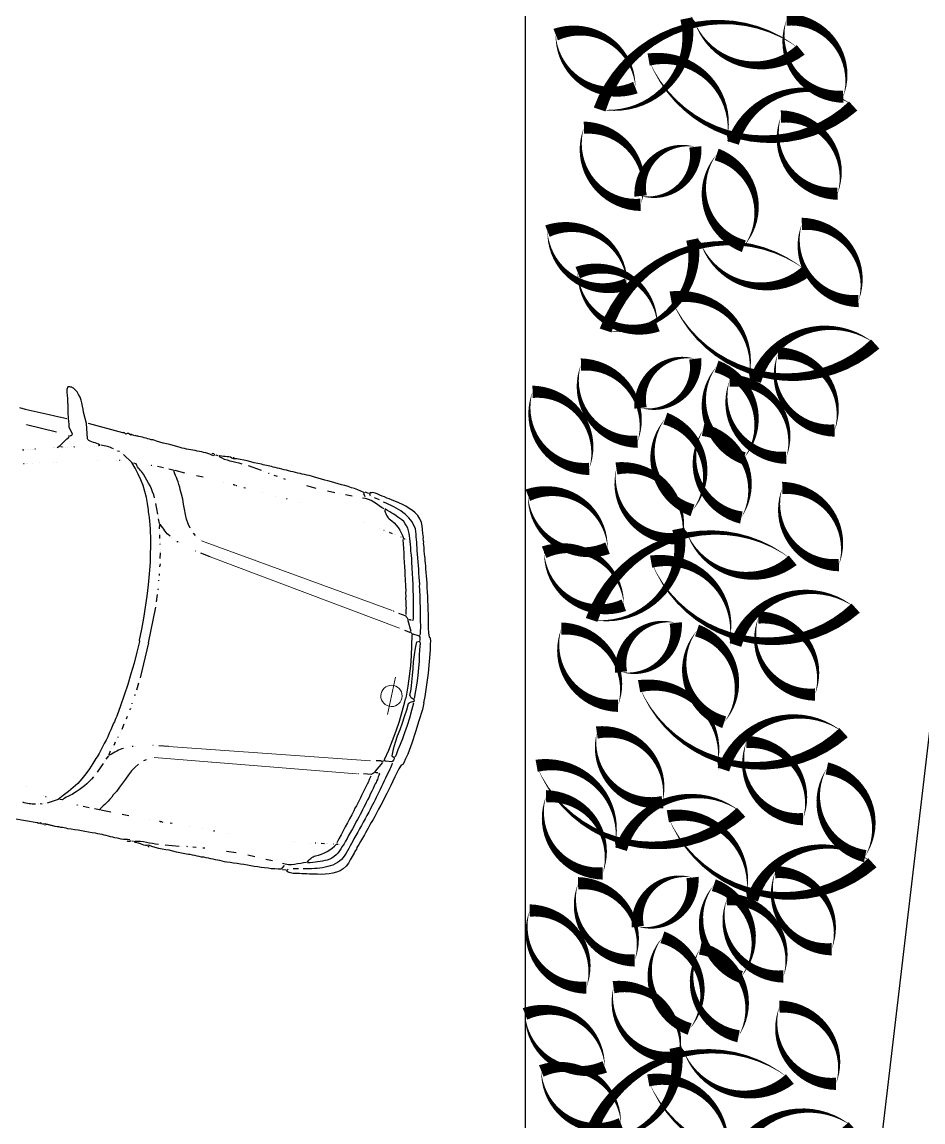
# Model space of a CAD drawing. Header units: metres. Extents: x -45 to 1930, y -347 to 488.
# Drawn here: x 156.407 to 160.067, y 59.056 to 63.526 of the extents above; entities that cross this region are included whole.
import ezdxf

# ---------------------------------------------------------------- set-up
doc = ezdxf.new("R2010")
doc.units = ezdxf.units.M
doc.layers.add('zariz.predmety', color=203, linetype='Continuous')

# ---------------------------------------------------------------- blocks, each defined once
blk = doc.blocks.new('BMW3-PUD')
at = {"lineweight": 0}
for p, q in [((1.0314, 0.4512), (0.2143, 0.3401)), ((0.9833, 0.3943), (0.17, 0.2757)), ((0.1432, 0.0776), (0.1432, 0)), ((0.1432, -0.0776), (0.1432, 0)), ((0.9833, -0.3943), (0.17, -0.2757)), ((1.0314, -0.4512), (0.2143, -0.3401))]:
    blk.add_line(p, q, dxfattribs=at)
for points in [[(0.421, 0.7668), (0.4283, 0.7789), (0.4283, 0.7804), (0.4283, 0.7812), (0.4283, 0.7827), (0.429, 0.7834), (0.4425, 0.7859), (0.456, 0.7883), (0.4695, 0.7907), (0.483, 0.7916), (0.4972, 0.7933), (0.5107, 0.7942), (0.525, 0.7951), (0.5392, 0.796), (0.5535, 0.7969), (0.5678, 0.7971), (0.582, 0.798), (0.5955, 0.7989), (0.6098, 0.7998), (0.624, 0.8008), (0.6383, 0.8017), (0.6518, 0.8034), (0.6615, 0.8035), (0.6706, 0.8028), (0.6803, 0.803), (0.6901, 0.8031), (0.6991, 0.8032), (0.7089, 0.8033), (0.7186, 0.8034), (0.7276, 0.8035), (0.7374, 0.8036), (0.7471, 0.8038), (0.7562, 0.8046), (0.7659, 0.8047), (0.7749, 0.8048), (0.7847, 0.8049), (0.7937, 0.8051), (0.8035, 0.8052), (0.811, 0.806), (0.8185, 0.8061), (0.8252, 0.8062), (0.832, 0.8063), (0.8395, 0.8063), (0.8462, 0.8064), (0.853, 0.8065), (0.8605, 0.8074), (0.8755, 0.8068), (0.8905, 0.8062), (0.9048, 0.8071), (0.9198, 0.8073), (0.9341, 0.8075), (0.9484, 0.8069), (0.9626, 0.8063), (0.9762, 0.8035), (0.9829, 0.8058), (0.9889, 0.8074), (0.9964, 0.8075), (1.0032, 0.8068), (1.0107, 0.8061), (1.0182, 0.8047), (1.0257, 0.8041), (1.0325, 0.8042), (1.034, 0.8034), (1.0347, 0.8034), (1.0348, 0.8019), (1.0348, 0.8004), (1.0236, 0.7973), (1.0123, 0.7949), (1.0003, 0.794), (0.9883, 0.7931), (0.9756, 0.793), (0.9635, 0.7928), (0.9508, 0.7927), (0.9388, 0.7918)], [(0.9784, 0.8088), (0.9776, 0.8088), (0.9761, 0.8087), (0.9754, 0.8087), (0.9739, 0.8087)], [(1.0535, 0.8007), (1.0535, 0.8007), (1.0535, 0.8022), (1.0528, 0.8029), (1.0528, 0.8029), (1.055, 0.8052), (1.0587, 0.8067), (1.0625, 0.8068), (1.0663, 0.8046)], [(1.0566, 0.7984), (1.0648, 0.8), (1.0738, 0.8016), (1.0821, 0.8025), (1.0911, 0.8033), (1.1001, 0.8035), (1.1083, 0.8036), (1.1173, 0.8037), (1.1264, 0.803), (1.1354, 0.8031), (1.1444, 0.8025), (1.1534, 0.8026), (1.1617, 0.8019), (1.1707, 0.802), (1.1797, 0.8022), (1.1887, 0.8023), (1.1977, 0.8024), (1.212, 0.8033), (1.227, 0.8042), (1.2412, 0.8051), (1.2555, 0.8053), (1.269, 0.8055), (1.2833, 0.8064), (1.2975, 0.8073), (1.311, 0.809), (1.3193, 0.8083), (1.3268, 0.8084), (1.3335, 0.8085), (1.341, 0.8093), (1.3485, 0.8094), (1.356, 0.8103), (1.3636, 0.8104), (1.3718, 0.8104), (1.3756, 0.8105), (1.3786, 0.8105), (1.3816, 0.8106), (1.3853, 0.8106), (1.3883, 0.8099), (1.3914, 0.8099), (1.3951, 0.81), (1.3988, 0.8108), (1.4004, 0.8108), (1.4018, 0.8108), (1.4026, 0.8101), (1.4041, 0.8086), (1.4094, 0.8109), (1.4146, 0.8125), (1.4198, 0.8125), (1.4244, 0.8088), (1.4319, 0.8127), (1.4334, 0.8127), (1.4349, 0.812), (1.4356, 0.8112), (1.4379, 0.8112), (1.582, 0.8182)], [(1.4055, 0.8139), (1.4055, 0.8139), (1.4048, 0.8139), (1.4041, 0.8138), (1.4041, 0.8138)], [(1.4378, 0.8143), (1.4378, 0.8143)], [(0.0086, 0), (0.0085, 0.0275), (0.0125, 0.0749), (0.0164, 0.1222), (0.0218, 0.1696), (0.028, 0.217), (0.0309, 0.229), (0.033, 0.2403), (0.0351, 0.2516), (0.0388, 0.2629), (0.0402, 0.2637), (0.041, 0.2644), (0.0425, 0.266), (0.0439, 0.2667), (0.0498, 0.2833), (0.0548, 0.3006), (0.0591, 0.3187), (0.0634, 0.3376), (0.0677, 0.3556), (0.072, 0.3737), (0.0763, 0.3918), (0.0813, 0.4083), (0.0856, 0.4264), (0.0907, 0.4437), (0.0957, 0.4611), (0.1, 0.4784), (0.1043, 0.4927), (0.1087, 0.507), (0.113, 0.5206), (0.1173, 0.5342), (0.1202, 0.5455), (0.1231, 0.556), (0.1268, 0.5658), (0.1289, 0.5756), (0.1347, 0.5907), (0.1398, 0.605), (0.1434, 0.6186), (0.1485, 0.6322), (0.1491, 0.6389), (0.1513, 0.645), (0.1535, 0.6503), (0.1542, 0.6563), (0.1593, 0.6721), (0.1643, 0.6872), (0.1687, 0.7015), (0.1745, 0.7151), (0.1841, 0.728), (0.1953, 0.7386), (0.2079, 0.747), (0.2214, 0.7547), (0.2355, 0.7601), (0.2505, 0.7655), (0.2662, 0.7695), (0.282, 0.7727), (0.2924, 0.7743), (0.3029, 0.7767), (0.3134, 0.7783), (0.3239, 0.7799), (0.3337, 0.7815), (0.3442, 0.7839), (0.3539, 0.7855), (0.3644, 0.7872), (0.3696, 0.788), (0.3749, 0.7895), (0.3794, 0.7904), (0.3846, 0.7904), (0.3899, 0.7905), (0.3951, 0.7905), (0.3997, 0.7891), (0.4042, 0.7876), (0.4049, 0.7869), (0.4049, 0.7861), (0.405, 0.7846), (0.4057, 0.7832), (0.402, 0.7771)], [(0.0815, 0.2657), (0.0822, 0.2724), (0.0836, 0.2792), (0.085, 0.2868), (0.0857, 0.2928), (0.0885, 0.3056), (0.0921, 0.3191), (0.095, 0.3312), (0.0978, 0.344), (0.1007, 0.356), (0.1036, 0.3688), (0.1064, 0.3809), (0.1093, 0.3929), (0.1122, 0.4042), (0.115, 0.4162), (0.1179, 0.4268), (0.1208, 0.4381), (0.1236, 0.4487), (0.1265, 0.4592), (0.1286, 0.4697), (0.1315, 0.481), (0.1366, 0.4961), (0.1409, 0.5112), (0.1452, 0.5262), (0.1496, 0.5406), (0.1539, 0.5556), (0.1582, 0.5707), (0.1625, 0.585), (0.1676, 0.6001), (0.1705, 0.6106), (0.1734, 0.6212), (0.1763, 0.6317), (0.1799, 0.6423), (0.1828, 0.6528), (0.1864, 0.6634), (0.19, 0.6732), (0.1937, 0.6838), (0.1996, 0.6929), (0.2062, 0.7012), (0.2129, 0.7088), (0.2211, 0.7156), (0.2293, 0.7225), (0.2382, 0.7279), (0.2471, 0.7332), (0.2569, 0.7378), (0.2666, 0.7424), (0.277, 0.7456), (0.2875, 0.7495), (0.2987, 0.7526), (0.31, 0.7557), (0.3204, 0.7581), (0.3317, 0.7605), (0.3429, 0.7629)], [(0.335, 0.7358), (0.3462, 0.7396), (0.3574, 0.7443), (0.3693, 0.7489), (0.3813, 0.7536), (0.3933, 0.7575), (0.4053, 0.7599), (0.418, 0.7608), (0.43, 0.7602)], [(0.3616, 0.7676), (0.3833, 0.7716)], [(0.3961, 0.774), (0.3961, 0.774)], [(0.4095, 0.7832), (0.4245, 0.7856)], [(0.6223, 0.7579), (0.6621, 0.7607)], [(0.7513, 0.767), (0.7588, 0.7686)], [(0.7866, 0.7712), (0.8001, 0.7736)], [(0.8211, 0.7761), (0.8211, 0.7761), (0.8226, 0.7761), (0.8233, 0.7761), (0.8241, 0.7769)], [(0.8473, 0.7794), (0.8473, 0.7794)], [(0.8548, 0.7818), (0.911, 0.7892)], [(1.04, 0.8027), (1.0475, 0.8028)], [(0.126, 0.318), (0.126, 0.318), (0.1244, 0.3188), (0.1237, 0.3195), (0.1229, 0.3202), (0.1236, 0.3262), (0.125, 0.3323), (0.1257, 0.3383), (0.1264, 0.3443), (0.1278, 0.3511), (0.1292, 0.3571), (0.1307, 0.3631), (0.1329, 0.3691), (0.1335, 0.3767), (0.1357, 0.3835), (0.1371, 0.3895), (0.1378, 0.3955), (0.1414, 0.4091), (0.1442, 0.4211), (0.1478, 0.4332), (0.1507, 0.4445), (0.1528, 0.4558), (0.1557, 0.4663), (0.1586, 0.4776), (0.1615, 0.4881), (0.1643, 0.4987), (0.1672, 0.5092), (0.1708, 0.5198), (0.1737, 0.5296), (0.1773, 0.5454), (0.1816, 0.5612), (0.1867, 0.5763), (0.1918, 0.5914), (0.1954, 0.6042), (0.199, 0.617), (0.2026, 0.6291), (0.2077, 0.6404), (0.2106, 0.6509), (0.2142, 0.6607), (0.2186, 0.6705), (0.2245, 0.6796), (0.2311, 0.688), (0.2386, 0.6956), (0.246, 0.7024), (0.255, 0.7078), (0.2639, 0.7116), (0.2729, 0.7155), (0.2818, 0.7194), (0.2916, 0.7232), (0.3005, 0.7263), (0.3103, 0.7295), (0.32, 0.7326), (0.3297, 0.7357), (0.3305, 0.7357), (0.3305, 0.7342), (0.3305, 0.7335), (0.3312, 0.7327), (0.3298, 0.7282), (0.3276, 0.7237), (0.3247, 0.7191), (0.3217, 0.7153), (0.318, 0.7108), (0.3143, 0.7077), (0.3106, 0.7039), (0.3061, 0.7009), (0.2942, 0.6955), (0.283, 0.6893), (0.2725, 0.6817), (0.2629, 0.6741), (0.254, 0.665), (0.2458, 0.6558), (0.2384, 0.646), (0.2318, 0.6354), (0.2303, 0.6354), (0.2288, 0.6354), (0.2273, 0.6354), (0.225, 0.6353)], [(0.4721, 0.7584), (0.4999, 0.7588)], [(0.5255, 0.7568), (0.5255, 0.7568)], [(0.545, 0.757), (0.575, 0.7574)], [(1.1907, 0), (1.1907, 0.0026), (1.1909, 0.0476), (1.1927, 0.0935), (1.1959, 0.1386), (1.1991, 0.1836), (1.2038, 0.2295), (1.2093, 0.2746), (1.2155, 0.3197), (1.2169, 0.328), (1.2183, 0.3356), (1.2197, 0.3431), (1.2219, 0.3499), (1.2233, 0.3574), (1.2247, 0.3649), (1.2254, 0.3717), (1.2268, 0.3785), (1.2304, 0.3935), (1.2332, 0.4086), (1.2368, 0.4236), (1.2411, 0.4387), (1.2447, 0.4538), (1.249, 0.4681), (1.2533, 0.4831), (1.2584, 0.4975), (1.2613, 0.5058), (1.2642, 0.5126), (1.2671, 0.5201), (1.2693, 0.5276), (1.278, 0.5525), (1.2875, 0.5752), (1.2993, 0.5978), (1.3118, 0.6198), (1.3258, 0.6402), (1.3413, 0.6607), (1.3583, 0.6811), (1.3761, 0.7009), (1.4164, 0.7254)], [(1.4224, 0.7277), (1.4224, 0.7277)], [(1.4291, 0.73), (1.4291, 0.73)], [(1.4351, 0.7331), (1.4426, 0.734)], [(1.4485, 0.7363), (1.4485, 0.7363)], [(1.4613, 0.7394), (1.468, 0.741), (1.474, 0.7418), (1.4807, 0.7427), (1.4867, 0.7435), (1.4935, 0.7436), (1.5003, 0.7437), (1.507, 0.743), (1.5138, 0.7423)], [(0.6742, 0.6895), (0.6742, 0.6895)], [(0.7282, 0.6901), (0.7282, 0.6901), (0.7297, 0.6909), (0.7305, 0.6917), (0.7312, 0.6917)], [(0.7755, 0.6922), (0.7755, 0.6922)], [(0.8295, 0.6943), (0.8295, 0.6943)], [(0.9023, 0.6975), (0.9099, 0.6976)], [(0.9324, 0.6978), (0.9324, 0.6978)], [(0.9421, 0.6994), (0.9421, 0.6994), (0.9414, 0.7002), (0.9398, 0.7002), (0.9398, 0.7002)], [(0.9451, 0.6995), (0.9474, 0.7003), (0.9496, 0.7003), (0.9519, 0.7003), (0.9549, 0.7004)], [(0.9962, 0.7009), (0.9962, 0.7009)], [(1.081, 0.7041), (1.1088, 0.7044)], [(1.0873, 0.4909), (1.0991, 0.5068), (1.1094, 0.5235), (1.1182, 0.5416), (1.1262, 0.5612), (1.1343, 0.5801), (1.1423, 0.599), (1.1511, 0.6179), (1.1607, 0.6352), (1.165, 0.645), (1.1702, 0.6549), (1.1753, 0.664), (1.1812, 0.673), (1.1864, 0.6806), (1.1916, 0.6874), (1.196, 0.6935), (1.2004, 0.701), (1.2004, 0.7018), (1.2004, 0.7033), (1.2011, 0.704), (1.2019, 0.7056), (1.2236, 0.7066)], [(1.1515, 0.7057), (1.1515, 0.7057)], [(1.1561, 0.705), (1.1973, 0.7062)], [(1.2454, 0.7068), (1.2702, 0.7071)], [(1.2552, 0.58), (1.261, 0.5914), (1.2684, 0.602), (1.2758, 0.6133), (1.2832, 0.6239), (1.2921, 0.6338), (1.3009, 0.6444), (1.3106, 0.6543), (1.3202, 0.6642), (1.3247, 0.6687), (1.3299, 0.6733), (1.3351, 0.6771), (1.3403, 0.6809), (1.3455, 0.6847), (1.35, 0.6893), (1.3544, 0.6939), (1.3581, 0.6992), (1.3694, 0.6993)], [(1.2882, 0.7073), (1.2882, 0.7073)], [(1.2942, 0.7067), (1.2942, 0.7067), (1.2957, 0.7067), (1.2965, 0.7067), (1.2965, 0.7067)], [(1.4189, 0.7014), (1.4189, 0.7014)], [(1.4279, 0.7), (1.4279, 0.7), (1.4272, 0.7), (1.4257, 0.7), (1.4257, 0.7)], [(1.4377, 0.6971), (1.4377, 0.6971)], [(1.5138, 0.6793), (1.5138, 0.6793)], [(0.1558, 0.3364), (0.1564, 0.3424), (0.1579, 0.3484), (0.1593, 0.3552), (0.16, 0.3612), (0.1629, 0.371), (0.165, 0.3801), (0.1672, 0.3891), (0.17, 0.3981), (0.1721, 0.4094), (0.175, 0.4207), (0.1771, 0.432), (0.1807, 0.4441), (0.1836, 0.4554), (0.1865, 0.4667), (0.1901, 0.478), (0.193, 0.4893), (0.1973, 0.5073), (0.2023, 0.5247), (0.2073, 0.5428), (0.2124, 0.5601), (0.2175, 0.5774), (0.2225, 0.5955), (0.2276, 0.6128), (0.2326, 0.6309)], [(0.219, 0.633), (0.219, 0.633)], [(0.2423, 0.6385), (0.2423, 0.6385), (0.243, 0.6386), (0.2438, 0.6386), (0.2438, 0.6386)], [(0.267, 0.6433), (0.267, 0.6433)], [(0.273, 0.6434), (0.273, 0.6434)], [(0.2797, 0.645), (0.2932, 0.6474)], [(0.309, 0.6491), (0.309, 0.6491)], [(0.3157, 0.6507), (0.3157, 0.6507), (0.3165, 0.6507), (0.3172, 0.6507), (0.3172, 0.6507)], [(0.3374, 0.6547), (0.3374, 0.6547)], [(0.4027, 0.6637), (0.4027, 0.6637)], [(1.2281, 0.5189), (1.2449, 0.5589)], [(1.2471, 0.5649), (1.2471, 0.5649)], [(1.2522, 0.5725), (1.2522, 0.5725)], [(1.2135, 0.4834), (1.2216, 0.5001)], [(1.2237, 0.5068), (1.2237, 0.5068)], [(1.2259, 0.5129), (1.2259, 0.5129)], [(1.0382, 0.4528), (1.0382, 0.4528)], [(1.0546, 0.4627), (1.0546, 0.4627)], [(1.0605, 0.4666), (1.0702, 0.4735)], [(1.0821, 0.4849), (1.0821, 0.4849)], [(1.1607, 0.4423), (1.1674, 0.4453), (1.1734, 0.4484), (1.1794, 0.453), (1.1853, 0.4583), (1.1912, 0.4636), (1.1972, 0.469), (1.2031, 0.4743), (1.2098, 0.4804), (1.2106, 0.4804), (1.2113, 0.4797), (1.2121, 0.4789), (1.2128, 0.4782), (1.21, 0.4616)], [(1.2079, 0.4541), (1.2079, 0.4541)], [(0.7998, 0.4222), (0.7998, 0.4222)], [(1.0448, 0.4041), (1.0448, 0.4041), (1.0463, 0.4041), (1.047, 0.4041), (1.047, 0.4041)], [(1.1166, 0.4229), (1.1166, 0.4229)], [(1.1234, 0.4253), (1.1249, 0.4253), (1.1264, 0.4261), (1.1271, 0.4261), (1.1286, 0.4261)], [(1.1353, 0.4292), (1.1353, 0.4292)], [(1.154, 0.4392), (1.154, 0.4392)], [(1.1927, 0.4006), (1.1927, 0.4006), (1.1927, 0.4021), (1.1927, 0.4028), (1.1927, 0.4028)], [(1.1949, 0.4089), (1.1949, 0.4089)], [(1.197, 0.4164), (1.197, 0.4164)], [(1.1985, 0.4239), (1.202, 0.4382)], [(1.2035, 0.445), (1.2035, 0.445)], [(0.7644, 0.3677), (0.7644, 0.3677)], [(0.9833, 0.3943), (1.023, 0.4008)], [(1.1799, 0.3441), (1.1841, 0.3675)], [(1.1855, 0.3735), (1.1855, 0.3735)], [(1.1877, 0.381), (1.1877, 0.381)], [(0.1212, 0.2729), (0.1425, 0.313), (0.144, 0.3182), (0.1477, 0.322), (0.1514, 0.3258), (0.1536, 0.3296), (0.1858, 0.3338)], [(0.1297, 0.3173), (0.132, 0.3181), (0.1342, 0.3181), (0.1372, 0.3181), (0.1395, 0.3182)], [(0.2068, 0.3378), (0.2068, 0.3378), (0.2075, 0.3378), (0.2083, 0.3378), (0.2083, 0.3378)], [(0.2143, 0.3401), (0.2143, 0.3401)], [(1.1743, 0.311), (1.1749, 0.323)], [(0.1153, 0.2646), (0.1235, 0.2692), (0.1243, 0.2692), (0.1258, 0.2684), (0.1273, 0.2677), (0.1288, 0.2677), (0.1475, 0.2717)], [(0.17, 0.2757), (0.17, 0.2757)], [(1.1679, 0.2764), (1.1679, 0.2779), (1.1687, 0.2794), (1.1694, 0.2802), (1.1694, 0.2824)], [(0.0477, 0), (0.0479, 0.001), (0.0493, 0.0047), (0.0538, 0.0055), (0.0591, 0.0071), (0.0635, 0.0094), (0.0673, 0.014), (0.068, 0.0155), (0.0687, 0.0162), (0.0702, 0.017), (0.0702, 0.017), (0.0714, 0.044), (0.0741, 0.0718), (0.0775, 0.0997), (0.0809, 0.1275), (0.0851, 0.1546), (0.0878, 0.1824), (0.0897, 0.2102), (0.0894, 0.2372), (0.0788, 0.2424), (0.078, 0.2476), (0.0787, 0.2529), (0.0809, 0.2574), (0.0838, 0.2612), (0.1101, 0.2638), (0.1116, 0.263), (0.1131, 0.2623), (0.1139, 0.2608), (0.1154, 0.2586), (0.1069, 0.2172), (0.0998, 0.1765), (0.0943, 0.1352), (0.0896, 0.0938), (0.0871, 0.0525), (0.0853, 0.0119), (0.085, 0)], [(0.0493, 0.0092), (0.0504, 0.0408), (0.0523, 0.0724), (0.0549, 0.1039), (0.059, 0.1355), (0.0617, 0.1603), (0.0667, 0.1851), (0.0709, 0.2092), (0.0744, 0.2341), (0.0751, 0.2356), (0.0759, 0.2378), (0.0766, 0.2386), (0.0766, 0.2393)], [(1.1667, 0.2546), (1.1667, 0.2546), (1.1667, 0.2561), (1.1667, 0.2568), (1.1666, 0.2576)], [(1.1572, 0.1696), (1.1598, 0.199)], [(1.1619, 0.2177), (1.1619, 0.2193), (1.1619, 0.22), (1.1618, 0.2215), (1.1626, 0.2222)], [(1.153, 0), (1.1552, 0.1471)], [(1.1574, 0.1531), (1.1574, 0.1531)], [(0.0086, 0), (0.0085, -0.0275), (0.0125, -0.0749), (0.0164, -0.1222), (0.0218, -0.1696), (0.028, -0.217), (0.0309, -0.229), (0.033, -0.2403), (0.0351, -0.2516), (0.0388, -0.2629), (0.0402, -0.2637), (0.041, -0.2644), (0.0425, -0.266), (0.0439, -0.2667), (0.0498, -0.2833), (0.0548, -0.3006), (0.0591, -0.3187), (0.0634, -0.3376), (0.0677, -0.3556), (0.072, -0.3737), (0.0763, -0.3918), (0.0813, -0.4083), (0.0856, -0.4264), (0.0907, -0.4437), (0.0957, -0.4611), (0.1, -0.4784), (0.1043, -0.4927), (0.1087, -0.507), (0.113, -0.5206), (0.1173, -0.5342), (0.1202, -0.5455), (0.1231, -0.556), (0.1268, -0.5658), (0.1289, -0.5756), (0.1347, -0.5907), (0.1398, -0.605), (0.1434, -0.6186), (0.1485, -0.6322), (0.1491, -0.6389), (0.1513, -0.645), (0.1535, -0.6503), (0.1542, -0.6563), (0.1593, -0.6721), (0.1643, -0.6872), (0.1687, -0.7015), (0.1745, -0.7151), (0.1841, -0.728), (0.1953, -0.7386), (0.2079, -0.747), (0.2214, -0.7547), (0.2355, -0.7601), (0.2505, -0.7655), (0.2662, -0.7695), (0.282, -0.7727), (0.2924, -0.7743), (0.3029, -0.7767), (0.3134, -0.7783), (0.3239, -0.7799), (0.3337, -0.7815), (0.3442, -0.7839), (0.3539, -0.7855), (0.3644, -0.7872), (0.3696, -0.788), (0.3749, -0.7895), (0.3794, -0.7904), (0.3846, -0.7904), (0.3899, -0.7905), (0.3951, -0.7905), (0.3997, -0.7891), (0.4042, -0.7876), (0.4049, -0.7869), (0.4049, -0.7861), (0.405, -0.7846), (0.4057, -0.7832), (0.402, -0.7771)], [(1.153, 0), (1.1552, -0.1471)], [(1.1907, 0), (1.1907, -0.0026), (1.1909, -0.0476), (1.1927, -0.0935), (1.1959, -0.1386), (1.1991, -0.1836), (1.2038, -0.2295), (1.2093, -0.2746), (1.2155, -0.3197), (1.2169, -0.328), (1.2183, -0.3356), (1.2197, -0.3431), (1.2219, -0.3499), (1.2233, -0.3574), (1.2247, -0.3649), (1.2254, -0.3717), (1.2268, -0.3785), (1.2304, -0.3935), (1.2332, -0.4086), (1.2368, -0.4236), (1.2411, -0.4387), (1.2447, -0.4538), (1.249, -0.4681), (1.2533, -0.4831), (1.2584, -0.4975), (1.2613, -0.5058), (1.2642, -0.5126), (1.2671, -0.5201), (1.2693, -0.5276), (1.278, -0.5525), (1.2875, -0.5752), (1.2993, -0.5978), (1.3118, -0.6198), (1.3258, -0.6402), (1.3413, -0.6607), (1.3583, -0.6811), (1.3761, -0.7009), (1.4164, -0.7254)], [(0.0477, 0), (0.0479, -0.001), (0.0493, -0.0047), (0.0538, -0.0055), (0.0591, -0.0071), (0.0635, -0.0094), (0.0673, -0.014), (0.068, -0.0155), (0.0687, -0.0162), (0.0702, -0.017), (0.0702, -0.017), (0.0714, -0.044), (0.0741, -0.0718), (0.0775, -0.0997), (0.0809, -0.1275), (0.0851, -0.1546), (0.0878, -0.1824), (0.0897, -0.2102), (0.0894, -0.2372), (0.0788, -0.2424), (0.078, -0.2476), (0.0787, -0.2529), (0.0809, -0.2574), (0.0838, -0.2612), (0.1101, -0.2638), (0.1116, -0.263), (0.1131, -0.2623), (0.1139, -0.2608), (0.1154, -0.2586), (0.1069, -0.2172), (0.0998, -0.1765), (0.0943, -0.1352), (0.0896, -0.0938), (0.0871, -0.0525), (0.0853, -0.0119), (0.085, 0)], [(0.0493, -0.0092), (0.0504, -0.0408), (0.0523, -0.0724), (0.0549, -0.1039), (0.059, -0.1355), (0.0617, -0.1603), (0.0667, -0.1851), (0.0709, -0.2092), (0.0744, -0.2341), (0.0751, -0.2356), (0.0759, -0.2378), (0.0766, -0.2386), (0.0766, -0.2393)], [(1.1572, -0.1696), (1.1598, -0.199)], [(1.1574, -0.1531), (1.1574, -0.1531)], [(1.1619, -0.2177), (1.1619, -0.2193), (1.1619, -0.22), (1.1618, -0.2215), (1.1626, -0.2222)], [(0.0815, -0.2657), (0.0822, -0.2724), (0.0836, -0.2792), (0.085, -0.2868), (0.0857, -0.2928), (0.0885, -0.3056), (0.0921, -0.3191), (0.095, -0.3312), (0.0978, -0.344), (0.1007, -0.356), (0.1036, -0.3688), (0.1064, -0.3809), (0.1093, -0.3929), (0.1122, -0.4042), (0.115, -0.4162), (0.1179, -0.4268), (0.1208, -0.4381), (0.1236, -0.4487), (0.1265, -0.4592), (0.1286, -0.4697), (0.1315, -0.481), (0.1366, -0.4961), (0.1409, -0.5112), (0.1452, -0.5262), (0.1496, -0.5406), (0.1539, -0.5556), (0.1582, -0.5707), (0.1625, -0.585), (0.1676, -0.6001), (0.1705, -0.6106), (0.1734, -0.6212), (0.1763, -0.6317), (0.1799, -0.6423), (0.1828, -0.6528), (0.1864, -0.6634), (0.19, -0.6732), (0.1937, -0.6838), (0.1996, -0.6929), (0.2062, -0.7012), (0.2129, -0.7088), (0.2211, -0.7156), (0.2293, -0.7225), (0.2382, -0.7279), (0.2471, -0.7332), (0.2569, -0.7378), (0.2666, -0.7424), (0.277, -0.7456), (0.2875, -0.7495), (0.2987, -0.7526), (0.31, -0.7557), (0.3204, -0.7581), (0.3317, -0.7605), (0.3429, -0.7629)], [(0.1153, -0.2646), (0.1235, -0.2692), (0.1243, -0.2692), (0.1258, -0.2684), (0.1273, -0.2677), (0.1288, -0.2677), (0.1475, -0.2717)], [(1.1667, -0.2546), (1.1667, -0.2546), (1.1667, -0.2561), (1.1667, -0.2568), (1.1666, -0.2576)], [(0.1212, -0.2729), (0.1425, -0.313), (0.144, -0.3182), (0.1477, -0.322), (0.1514, -0.3258), (0.1536, -0.3296), (0.1858, -0.3338)], [(0.17, -0.2757), (0.17, -0.2757)], [(1.1679, -0.2764), (1.1679, -0.2779), (1.1687, -0.2794), (1.1694, -0.2802), (1.1694, -0.2824)], [(1.1743, -0.311), (1.1749, -0.323)], [(0.126, -0.318), (0.126, -0.318), (0.1244, -0.3188), (0.1237, -0.3195), (0.1229, -0.3202), (0.1236, -0.3262), (0.125, -0.3323), (0.1257, -0.3383), (0.1264, -0.3443), (0.1278, -0.3511), (0.1292, -0.3571), (0.1307, -0.3631), (0.1329, -0.3691), (0.1335, -0.3767), (0.1357, -0.3835), (0.1371, -0.3895), (0.1378, -0.3955), (0.1414, -0.4091), (0.1442, -0.4211), (0.1478, -0.4332), (0.1507, -0.4445), (0.1528, -0.4558), (0.1557, -0.4663), (0.1586, -0.4776), (0.1615, -0.4881), (0.1643, -0.4987), (0.1672, -0.5092), (0.1708, -0.5198), (0.1737, -0.5296), (0.1773, -0.5454), (0.1816, -0.5612), (0.1867, -0.5763), (0.1918, -0.5914), (0.1954, -0.6042), (0.199, -0.617), (0.2026, -0.6291), (0.2077, -0.6404), (0.2106, -0.6509), (0.2142, -0.6607), (0.2186, -0.6705), (0.2245, -0.6796), (0.2311, -0.688), (0.2386, -0.6956), (0.246, -0.7024), (0.255, -0.7078), (0.2639, -0.7116), (0.2729, -0.7155), (0.2818, -0.7194), (0.2916, -0.7232), (0.3005, -0.7263), (0.3103, -0.7295), (0.32, -0.7326), (0.3297, -0.7357), (0.3305, -0.7357), (0.3305, -0.7342), (0.3305, -0.7335), (0.3312, -0.7327), (0.3298, -0.7282), (0.3276, -0.7237), (0.3247, -0.7191), (0.3217, -0.7153), (0.318, -0.7108), (0.3143, -0.7077), (0.3106, -0.7039), (0.3061, -0.7009), (0.2942, -0.6955), (0.283, -0.6893), (0.2725, -0.6817), (0.2629, -0.6741), (0.254, -0.665), (0.2458, -0.6558), (0.2384, -0.646), (0.2318, -0.6354), (0.2303, -0.6354), (0.2288, -0.6354), (0.2273, -0.6354), (0.225, -0.6353)], [(0.1297, -0.3173), (0.132, -0.3181), (0.1342, -0.3181), (0.1372, -0.3181), (0.1395, -0.3182)], [(0.1558, -0.3364), (0.1564, -0.3424), (0.1579, -0.3484), (0.1593, -0.3552), (0.16, -0.3612), (0.1629, -0.371), (0.165, -0.3801), (0.1672, -0.3891), (0.17, -0.3981), (0.1721, -0.4094), (0.175, -0.4207), (0.1771, -0.432), (0.1807, -0.4441), (0.1836, -0.4554), (0.1865, -0.4667), (0.1901, -0.478), (0.193, -0.4893), (0.1973, -0.5073), (0.2023, -0.5247), (0.2073, -0.5428), (0.2124, -0.5601), (0.2175, -0.5774), (0.2225, -0.5955), (0.2276, -0.6128), (0.2326, -0.6309)], [(0.2068, -0.3378), (0.2068, -0.3378), (0.2075, -0.3378), (0.2083, -0.3378), (0.2083, -0.3378)], [(0.2143, -0.3401), (0.2143, -0.3401)], [(1.1799, -0.3441), (1.1841, -0.3675)], [(0.7644, -0.3677), (0.7644, -0.3677)], [(0.9833, -0.3943), (1.023, -0.4008)], [(1.1855, -0.3735), (1.1855, -0.3735)], [(1.1877, -0.381), (1.1877, -0.381)], [(1.1927, -0.4006), (1.1927, -0.4006), (1.1927, -0.4021), (1.1927, -0.4028), (1.1927, -0.4028)], [(0.7998, -0.4222), (0.7998, -0.4222)], [(1.0448, -0.4041), (1.0448, -0.4041), (1.0463, -0.4041), (1.047, -0.4041), (1.047, -0.4041)], [(1.1166, -0.4229), (1.1166, -0.4229)], [(1.1234, -0.4253), (1.1249, -0.4253), (1.1264, -0.4261), (1.1271, -0.4261), (1.1286, -0.4261)], [(1.1353, -0.4292), (1.1353, -0.4292)], [(1.154, -0.4392), (1.154, -0.4392)], [(1.1607, -0.4423), (1.1674, -0.4453), (1.1734, -0.4484), (1.1794, -0.453), (1.1853, -0.4583), (1.1912, -0.4636), (1.1972, -0.469), (1.2031, -0.4743), (1.2098, -0.4804), (1.2106, -0.4804), (1.2113, -0.4797), (1.2121, -0.4789), (1.2128, -0.4782), (1.21, -0.4616)], [(1.1949, -0.4089), (1.1949, -0.4089)], [(1.197, -0.4164), (1.197, -0.4164)], [(1.1985, -0.4239), (1.202, -0.4382)], [(1.2035, -0.445), (1.2035, -0.445)], [(1.0382, -0.4528), (1.0382, -0.4528)], [(1.0546, -0.4627), (1.0546, -0.4627)], [(1.0605, -0.4666), (1.0702, -0.4735)], [(1.0821, -0.4849), (1.0821, -0.4849)], [(1.0873, -0.4909), (1.0991, -0.5068), (1.1094, -0.5235), (1.1182, -0.5416), (1.1262, -0.5612), (1.1343, -0.5801), (1.1423, -0.599), (1.1511, -0.6179), (1.1607, -0.6352), (1.165, -0.645), (1.1702, -0.6549), (1.1753, -0.664), (1.1812, -0.673), (1.1864, -0.6806), (1.1916, -0.6874), (1.196, -0.6935), (1.2004, -0.701), (1.2004, -0.7018), (1.2004, -0.7033), (1.2011, -0.704), (1.2019, -0.7056), (1.2236, -0.7066)], [(1.2079, -0.4541), (1.2079, -0.4541)], [(1.2135, -0.4834), (1.2216, -0.5001)], [(1.2237, -0.5068), (1.2237, -0.5068)], [(1.2259, -0.5129), (1.2259, -0.5129)], [(1.2281, -0.5189), (1.2449, -0.5589)], [(1.2471, -0.5649), (1.2471, -0.5649)], [(1.2522, -0.5725), (1.2522, -0.5725)], [(1.2552, -0.58), (1.261, -0.5914), (1.2684, -0.602), (1.2758, -0.6133), (1.2832, -0.6239), (1.2921, -0.6338), (1.3009, -0.6444), (1.3106, -0.6543), (1.3202, -0.6642), (1.3247, -0.6687), (1.3299, -0.6733), (1.3351, -0.6771), (1.3403, -0.6809), (1.3455, -0.6847), (1.35, -0.6893), (1.3544, -0.6939), (1.3581, -0.6992), (1.3694, -0.6993)], [(1.7428, -0.6189), (1.7428, -0.6189)], [(1.7684, -0.6117), (1.7684, -0.6117)], [(1.788, -0.6074), (1.788, -0.6074)], [(1.794, -0.6052), (1.794, -0.6052)], [(1.8046, -0.6031), (1.8046, -0.6031), (1.8038, -0.6031), (1.8023, -0.6031), (1.8023, -0.6031)], [(0.219, -0.633), (0.219, -0.633)], [(0.2423, -0.6385), (0.2423, -0.6385), (0.243, -0.6386), (0.2438, -0.6386), (0.2438, -0.6386)], [(0.267, -0.6433), (0.267, -0.6433)], [(0.273, -0.6434), (0.273, -0.6434)], [(0.2797, -0.645), (0.2932, -0.6474)], [(0.309, -0.6491), (0.309, -0.6491)], [(0.3157, -0.6507), (0.3157, -0.6507), (0.3165, -0.6507), (0.3172, -0.6507), (0.3172, -0.6507)], [(0.3374, -0.6547), (0.3374, -0.6547)], [(0.4027, -0.6637), (0.4027, -0.6637)], [(1.6742, -0.6368), (1.6742, -0.6368)], [(1.6885, -0.634), (1.6885, -0.634)], [(1.7714, -0.6703), (1.7714, -0.6703), (1.7714, -0.6711), (1.7707, -0.6718), (1.7707, -0.6718)], [(1.7798, -0.6666), (1.7798, -0.6666)], [(1.7895, -0.6653), (1.7895, -0.6653)], [(1.8001, -0.6616), (1.8001, -0.6616)], [(1.8084, -0.6595), (1.8084, -0.6595)], [(1.8204, -0.6551), (1.8197, -0.6559), (1.8189, -0.6566), (1.8167, -0.6566), (1.8152, -0.6573)], [(0.6742, -0.6895), (0.6742, -0.6895)], [(0.7282, -0.6901), (0.7282, -0.6901), (0.7297, -0.6909), (0.7305, -0.6917), (0.7312, -0.6917)], [(0.7755, -0.6922), (0.7755, -0.6922)], [(0.8295, -0.6943), (0.8295, -0.6943)], [(0.9023, -0.6975), (0.9099, -0.6976)], [(0.9324, -0.6978), (0.9324, -0.6978)], [(0.9421, -0.6994), (0.9421, -0.6994), (0.9414, -0.7002), (0.9398, -0.7002), (0.9398, -0.7002)], [(0.9451, -0.6995), (0.9474, -0.7003), (0.9496, -0.7003), (0.9519, -0.7003), (0.9549, -0.7004)], [(0.9962, -0.7009), (0.9962, -0.7009)], [(1.081, -0.7041), (1.1088, -0.7044)], [(1.1515, -0.7057), (1.1515, -0.7057)], [(1.1561, -0.705), (1.1973, -0.7062)], [(1.2454, -0.7068), (1.2702, -0.7071)], [(1.2882, -0.7073), (1.2882, -0.7073)], [(1.2942, -0.7067), (1.2942, -0.7067), (1.2957, -0.7067), (1.2965, -0.7067), (1.2965, -0.7067)], [(1.4189, -0.7014), (1.4189, -0.7014)], [(1.4279, -0.7), (1.4279, -0.7), (1.4272, -0.7), (1.4257, -0.7), (1.4257, -0.7)], [(1.4377, -0.6971), (1.4377, -0.6971)], [(1.5138, -0.6793), (1.5138, -0.6793)], [(1.62, -0.7136), (1.62, -0.7136), (1.6193, -0.7135), (1.6178, -0.7135), (1.6178, -0.7135)], [(1.6291, -0.7107), (1.6291, -0.7107)], [(1.6449, -0.7063), (1.6449, -0.7063)], [(1.6856, -0.6955), (1.6802, -0.7007), (1.6749, -0.7059), (1.6711, -0.7127), (1.6665, -0.7186), (1.6627, -0.7253), (1.6588, -0.7313), (1.6543, -0.738), (1.6489, -0.7439), (1.6489, -0.7454), (1.6482, -0.7469), (1.6474, -0.7484), (1.6474, -0.7492), (1.6474, -0.7507), (1.6481, -0.7514), (1.6496, -0.7529), (1.6503, -0.7537)], [(1.6532, -0.7042), (1.6532, -0.7042)], [(1.6607, -0.7028), (1.6607, -0.7028)], [(1.6645, -0.7013), (1.672, -0.7014)], [(1.6954, -0.6927), (1.6954, -0.6927)], [(1.7014, -0.6905), (1.7014, -0.6905)], [(0.335, -0.7358), (0.3462, -0.7396), (0.3574, -0.7443), (0.3693, -0.7489), (0.3813, -0.7536), (0.3933, -0.7575), (0.4053, -0.7599), (0.418, -0.7608), (0.43, -0.7602)], [(0.4721, -0.7584), (0.4999, -0.7588)], [(0.5255, -0.7568), (0.5255, -0.7568)], [(0.545, -0.757), (0.575, -0.7574)], [(0.6223, -0.7579), (0.6621, -0.7607)], [(1.4224, -0.7277), (1.4224, -0.7277)], [(1.4291, -0.73), (1.4291, -0.73)], [(1.4351, -0.7331), (1.4426, -0.734)], [(1.4485, -0.7363), (1.4485, -0.7363)], [(1.4613, -0.7394), (1.468, -0.741), (1.474, -0.7418), (1.4807, -0.7427), (1.4867, -0.7435), (1.4935, -0.7436), (1.5003, -0.7437), (1.507, -0.743), (1.5138, -0.7423)], [(1.5236, -0.7387), (1.5228, -0.7394), (1.5213, -0.7394), (1.5198, -0.7409), (1.519, -0.7424), (1.525, -0.7447), (1.5318, -0.7463), (1.5393, -0.7471), (1.546, -0.7472), (1.5528, -0.748), (1.5595, -0.7489), (1.5663, -0.7512), (1.5715, -0.7543), (1.5722, -0.7558), (1.573, -0.7573), (1.5737, -0.758), (1.5737, -0.758), (1.5902, -0.8161), (1.6115, -0.8584), (1.6159, -0.8704), (1.621, -0.8818), (1.6261, -0.8938), (1.632, -0.9044), (1.6386, -0.915), (1.6468, -0.9249), (1.6549, -0.934), (1.6653, -0.9416), (1.6691, -0.9432), (1.6728, -0.9447), (1.6765, -0.9462), (1.6803, -0.9471), (1.684, -0.9471), (1.6878, -0.9471), (1.6916, -0.9464), (1.6953, -0.9457), (1.697, -0.9345), (1.6948, -0.9232), (1.6905, -0.9111), (1.6876, -0.8991), (1.6855, -0.893), (1.684, -0.8878), (1.6833, -0.8825), (1.6811, -0.878), (1.6768, -0.8592), (1.6725, -0.8411), (1.6675, -0.823), (1.6625, -0.8057), (1.6603, -0.8004), (1.6588, -0.7951), (1.6574, -0.7906), (1.6567, -0.7861), (1.6382, -0.7648), (1.6375, -0.7618), (1.6382, -0.7588), (1.6398, -0.7558), (1.6413, -0.7536), (1.6413, -0.7536), (1.6428, -0.7529), (1.6436, -0.7521), (1.6436, -0.7521)], [(1.5312, -0.735), (1.5312, -0.735)], [(1.5379, -0.7336), (1.5379, -0.7336)], [(1.6102, -0.7157), (1.6102, -0.7157)], [(1.7014, -0.7558), (1.8267, -0.7596)], [(1.8327, -0.7574), (1.8327, -0.7574)], [(0.3616, -0.7676), (0.3833, -0.7716)], [(0.3961, -0.774), (0.3961, -0.774)], [(0.4095, -0.7832), (0.4245, -0.7856)], [(0.421, -0.7668), (0.4283, -0.7789), (0.4283, -0.7804), (0.4283, -0.7812), (0.4283, -0.7827), (0.429, -0.7834), (0.4425, -0.7859), (0.456, -0.7883), (0.4695, -0.7907), (0.483, -0.7916), (0.4972, -0.7933), (0.5107, -0.7942), (0.525, -0.7951), (0.5392, -0.796), (0.5535, -0.7969), (0.5678, -0.7971), (0.582, -0.798), (0.5955, -0.7989), (0.6098, -0.7998), (0.624, -0.8008), (0.6383, -0.8017), (0.6518, -0.8034), (0.6615, -0.8035), (0.6706, -0.8028), (0.6803, -0.803), (0.6901, -0.8031), (0.6991, -0.8032), (0.7089, -0.8033), (0.7186, -0.8034), (0.7276, -0.8035), (0.7374, -0.8036), (0.7471, -0.8038), (0.7562, -0.8046), (0.7659, -0.8047), (0.7749, -0.8048), (0.7847, -0.8049), (0.7937, -0.8051), (0.8035, -0.8052), (0.811, -0.806), (0.8185, -0.8061), (0.8252, -0.8062), (0.832, -0.8063), (0.8395, -0.8063), (0.8462, -0.8064), (0.853, -0.8065), (0.8605, -0.8074), (0.8755, -0.8068), (0.8905, -0.8062), (0.9048, -0.8071), (0.9198, -0.8073), (0.9341, -0.8075), (0.9484, -0.8069), (0.9626, -0.8063), (0.9762, -0.8035), (0.9829, -0.8058), (0.9889, -0.8074), (0.9964, -0.8075), (1.0032, -0.8068), (1.0107, -0.8061), (1.0182, -0.8047), (1.0257, -0.8041), (1.0325, -0.8042), (1.034, -0.8034), (1.0347, -0.8034), (1.0348, -0.8019), (1.0348, -0.8004), (1.0236, -0.7973), (1.0123, -0.7949), (1.0003, -0.794), (0.9883, -0.7931), (0.9756, -0.793), (0.9635, -0.7928), (0.9508, -0.7927), (0.9388, -0.7918)], [(0.7513, -0.767), (0.7588, -0.7686)], [(0.7866, -0.7712), (0.8001, -0.7736)], [(0.8211, -0.7761), (0.8211, -0.7761), (0.8226, -0.7761), (0.8233, -0.7761), (0.8241, -0.7769)], [(0.8473, -0.7794), (0.8473, -0.7794)], [(0.8548, -0.7818), (0.911, -0.7892)], [(1.04, -0.8027), (1.0475, -0.8028)], [(1.0535, -0.8007), (1.0535, -0.8007), (1.0535, -0.8022), (1.0528, -0.8029), (1.0528, -0.8029), (1.055, -0.8052), (1.0587, -0.8067), (1.0625, -0.8068), (1.0663, -0.8046)], [(1.0566, -0.7984), (1.0648, -0.8), (1.0738, -0.8016), (1.0821, -0.8025), (1.0911, -0.8033), (1.1001, -0.8035), (1.1083, -0.8036), (1.1173, -0.8037), (1.1264, -0.803), (1.1354, -0.8031), (1.1444, -0.8025), (1.1534, -0.8026), (1.1617, -0.8019), (1.1707, -0.802), (1.1797, -0.8022), (1.1887, -0.8023), (1.1977, -0.8024), (1.212, -0.8033), (1.227, -0.8042), (1.2412, -0.8051), (1.2555, -0.8053), (1.269, -0.8055), (1.2833, -0.8064), (1.2975, -0.8073), (1.311, -0.809), (1.3193, -0.8083), (1.3268, -0.8084), (1.3335, -0.8085), (1.341, -0.8093), (1.3485, -0.8094), (1.356, -0.8103), (1.3636, -0.8104), (1.3718, -0.8104), (1.3756, -0.8105), (1.3786, -0.8105), (1.3816, -0.8106), (1.3853, -0.8106), (1.3883, -0.8099), (1.3914, -0.8099), (1.3951, -0.81), (1.3988, -0.8108), (1.4004, -0.8108), (1.4018, -0.8108), (1.4026, -0.8101), (1.4041, -0.8086), (1.4094, -0.8109), (1.4146, -0.8125), (1.4198, -0.8125), (1.4244, -0.8088), (1.4319, -0.8127), (1.4334, -0.8127), (1.4349, -0.812), (1.4356, -0.8112), (1.4379, -0.8112), (1.582, -0.8182)], [(0.9784, -0.8088), (0.9776, -0.8088), (0.9761, -0.8087), (0.9754, -0.8087), (0.9739, -0.8087)], [(1.4055, -0.8139), (1.4055, -0.8139), (1.4048, -0.8139), (1.4041, -0.8138), (1.4041, -0.8138)], [(1.4378, -0.8143), (1.4378, -0.8143)], [(1.8703, -0.8217), (1.8455, -0.8206), (1.8207, -0.8203), (1.796, -0.82), (1.7712, -0.8197), (1.7464, -0.8194), (1.7224, -0.8192), (1.6976, -0.8196), (1.6728, -0.8193)]]:
    blk.add_lwpolyline(points)
for start, end in [(0, 180), (180, 0)]:
    blk.add_arc((0.1432, 0), 0.0432, start, end, dxfattribs=at)

msp = doc.modelspace()

# ---------------------------------------------------------------- linework, layer by layer
at = {"layer": 'zariz.predmety', "color": 253, "linetype": 'Continuous', "ltscale": 0.001}
msp.add_line((158.451087, 63.555296), (158.451087, 53.67877), dxfattribs=at)
msp.add_lwpolyline([(159.556354, 52.888846), (136.414028, 69.42844), (135.972455, 69.702208), (135.881858, 107.557984), (139.956509, 107.355535), (150.356775, 107.138489), (166.585731, 106.219063), (164.989364, 90.543061), (162.702166, 78.285706), (161.10591, 69.277499), (159.664199, 56.993301)], close=True, dxfattribs=at)
for points in [[(158.75349, 63.171007, 0, 0, 0.52056705), (158.75349, 63.171007, 0, 0.05, 0.52056705), (159.105945, 63.540767, 0, 0.05, 0.52056705), (159.136703, 63.533174, 0, 0.05, 0.52056705), (159.570433, 63.413065, 0, 0.05, 0.52056705), (158.75349, 63.171007, 0.05, 0.05, 0)], [(159.742836, 63.222756, 0, 0, 0.52056705), (159.742836, 63.222756, 0, 0.05, 0.52056705), (159.512892, 63.536497, 0, 0.05, 0.52056705), (159.742836, 63.222756, 0.05, 0.05, 0)], [(158.898779, 63.259706, 0, 0, 0.52056705), (158.898779, 63.259706, 0, 0.05, 0.52056705), (158.574913, 63.475155, 0, 0.05, 0.52056705), (158.898779, 63.259706, 0.05, 0.05, 0)], [(159.783291, 63.184865, 0, 0, 0.52056705), (159.783291, 63.184865, 0, 0.05, 0.52056705), (159.294928, 63.035034, 0, 0.05, 0.52056705), (159.271827, 63.056715, 0, 0.05, 0.52056705), (158.952455, 63.373809, 0, 0.05, 0.52056705), (159.783291, 63.184865, 0.05, 0.05, 0)], [(159.71971, 62.828542, 0, 0, 0.52056705), (159.71971, 62.828542, 0, 0.05, 0.52056705), (159.489765, 63.142283, 0, 0.05, 0.52056705), (159.71971, 62.828542, 0.05, 0.05, 0)], [(158.689566, 63.096857, 0, 0, 0.52056705), (158.689566, 63.096857, 0, 0.05, 0.52056705), (158.91951, 62.783116, 0, 0.05, 0.52056705), (158.689566, 63.096857, 0.05, 0.05, 0)], [(158.919878, 62.819295, 0, 0, 0.52056705), (158.919878, 62.819295, 0, 0.05, 0.52056705), (159.142171, 63.019004, 0, 0.05, 0.52056705), (158.919878, 62.819295, 0.05, 0.05, 0)], [(159.339159, 62.615009, 0, 0, 0.52056705), (159.339159, 62.615009, 0, 0.05, 0.52056705), (159.228709, 62.987982, 0, 0.05, 0.52056705), (159.339159, 62.615009, 0.05, 0.05, 0)], [(159.804682, 62.392234, 0, 0, 0.52056705), (159.804682, 62.392234, 0, 0.05, 0.52056705), (159.574737, 62.705975, 0, 0.05, 0.52056705), (159.804682, 62.392234, 0.05, 0.05, 0)], [(158.865338, 62.461102, 0, 0, 0.52056705), (158.865338, 62.461102, 0, 0.05, 0.52056705), (158.541472, 62.676551, 0, 0.05, 0.52056705), (158.865338, 62.461102, 0.05, 0.05, 0)], [(158.777614, 62.272661, 0, 0, 0.52056705), (158.777614, 62.272661, 0, 0.05, 0.52056705), (159.130069, 62.642421, 0, 0.05, 0.52056705), (159.160828, 62.634829, 0, 0.05, 0.52056705), (159.594557, 62.51472, 0, 0.05, 0.52056705), (158.777614, 62.272661, 0.05, 0.05, 0)], [(158.988412, 62.292425, 0, 0, 0.52056705), (158.988412, 62.292425, 0, 0.05, 0.52056705), (158.664546, 62.507874, 0, 0.05, 0.52056705), (158.988412, 62.292425, 0.05, 0.05, 0)], [(159.872923, 62.217585, 0, 0, 0.52056705), (159.872923, 62.217585, 0, 0.05, 0.52056705), (159.384561, 62.067754, 0, 0.05, 0.52056705), (159.361459, 62.089434, 0, 0.05, 0.52056705), (159.042088, 62.406528, 0, 0.05, 0.52056705), (159.872923, 62.217585, 0.05, 0.05, 0)], [(158.919711, 61.957886, 0, 0, 0.52056705), (158.919711, 61.957886, 0, 0.05, 0.52056705), (159.142004, 62.157595, 0, 0.05, 0.52056705), (158.919711, 61.957886, 0.05, 0.05, 0)], [(159.707659, 61.86599, 0, 0, 0.52056705), (159.707659, 61.86599, 0, 0.05, 0.52056705), (159.477714, 62.179731, 0, 0.05, 0.52056705), (159.707659, 61.86599, 0.05, 0.05, 0)], [(158.677515, 62.134305, 0, 0, 0.52056705), (158.677515, 62.134305, 0, 0.05, 0.52056705), (158.907459, 61.820564, 0, 0.05, 0.52056705), (158.677515, 62.134305, 0.05, 0.05, 0)], [(159.338993, 61.7536, 0, 0, 0.52056705), (159.338993, 61.7536, 0, 0.05, 0.52056705), (159.228543, 62.126573, 0, 0.05, 0.52056705), (159.338993, 61.7536, 0.05, 0.05, 0)], [(159.511186, 61.755317, 0, 0, 0.52056705), (159.511186, 61.755317, 0, 0.05, 0.52056705), (159.281241, 62.069058, 0, 0.05, 0.52056705), (159.511186, 61.755317, 0.05, 0.05, 0)], [(158.481042, 62.023632, 0, 0, 0.52056705), (158.481042, 62.023632, 0, 0.05, 0.52056705), (158.710986, 61.709892, 0, 0.05, 0.52056705), (158.481042, 62.023632, 0.05, 0.05, 0)], [(159.130635, 61.541785, 0, 0, 0.52056705), (159.130635, 61.541785, 0, 0.05, 0.52056705), (159.020185, 61.914757, 0, 0.05, 0.52056705), (159.130635, 61.541785, 0.05, 0.05, 0)], [(159.173588, 61.868842, 0, 0, 0.52056705), (159.173588, 61.868842, 0, 0.05, 0.52056705), (159.32904, 61.512272, 0, 0.05, 0.52056705), (159.173588, 61.868842, 0.05, 0.05, 0)], [(158.82153, 61.711994, 0, 0, 0.52056705), (158.82153, 61.711994, 0, 0.05, 0.52056705), (159.088292, 61.428893, 0, 0.05, 0.52056705), (158.82153, 61.711994, 0.05, 0.05, 0)], [(159.725154, 61.31901, 0, 0, 0.52056705), (159.725154, 61.31901, 0, 0.05, 0.52056705), (159.49521, 61.632751, 0, 0.05, 0.52056705), (159.725154, 61.31901, 0.05, 0.05, 0)], [(158.785811, 61.387877, 0, 0, 0.52056705), (158.785811, 61.387877, 0, 0.05, 0.52056705), (158.461945, 61.603327, 0, 0.05, 0.52056705), (158.785811, 61.387877, 0.05, 0.05, 0)], [(158.720943, 61.096507, 0, 0, 0.52056705), (158.720943, 61.096507, 0, 0.05, 0.52056705), (159.073398, 61.466267, 0, 0.05, 0.52056705), (159.104157, 61.458674, 0, 0.05, 0.52056705), (159.537886, 61.338566, 0, 0.05, 0.52056705), (158.720943, 61.096507, 0.05, 0.05, 0)], [(158.851901, 61.156107, 0, 0, 0.52056705), (158.851901, 61.156107, 0, 0.05, 0.52056705), (158.528035, 61.371557, 0, 0.05, 0.52056705), (158.851901, 61.156107, 0.05, 0.05, 0)], [(159.793396, 61.14436, 0, 0, 0.52056705), (159.793396, 61.14436, 0, 0.05, 0.52056705), (159.305034, 60.994529, 0, 0.05, 0.52056705), (159.281932, 61.01621, 0, 0.05, 0.52056705), (158.96256, 61.333304, 0, 0.05, 0.52056705), (159.793396, 61.14436, 0.05, 0.05, 0)], [(158.840184, 60.884661, 0, 0, 0.52056705), (158.840184, 60.884661, 0, 0.05, 0.52056705), (159.062477, 61.084371, 0, 0.05, 0.52056705), (158.840184, 60.884661, 0.05, 0.05, 0)], [(159.628131, 60.792765, 0, 0, 0.52056705), (159.628131, 60.792765, 0, 0.05, 0.52056705), (159.398187, 61.106506, 0, 0.05, 0.52056705), (159.628131, 60.792765, 0.05, 0.05, 0)], [(158.597987, 61.061081, 0, 0, 0.52056705), (158.597987, 61.061081, 0, 0.05, 0.52056705), (158.827932, 60.74734, 0, 0.05, 0.52056705), (158.597987, 61.061081, 0.05, 0.05, 0)], [(159.259465, 60.680376, 0, 0, 0.52056705), (159.259465, 60.680376, 0, 0.05, 0.52056705), (159.149016, 61.053348, 0, 0.05, 0.52056705), (159.259465, 60.680376, 0.05, 0.05, 0)], [(159.744553, 60.63811, 0, 0, 0.52056705), (159.744553, 60.63811, 0, 0.05, 0.52056705), (159.25619, 60.488279, 0, 0.05, 0.52056705), (159.233089, 60.509959, 0, 0.05, 0.52056705), (158.913717, 60.827054, 0, 0.05, 0.52056705), (159.744553, 60.63811, 0.05, 0.05, 0)], [(158.742003, 60.638769, 0, 0, 0.52056705), (158.742003, 60.638769, 0, 0.05, 0.52056705), (159.008764, 60.355668, 0, 0.05, 0.52056705), (158.742003, 60.638769, 0.05, 0.05, 0)], [(159.579288, 60.286515, 0, 0, 0.52056705), (159.579288, 60.286515, 0, 0.05, 0.52056705), (159.349343, 60.600256, 0, 0.05, 0.52056705), (159.579288, 60.286515, 0.05, 0.05, 0)], [(159.328444, 60.314678, 0, 0, 0.52056705), (159.328444, 60.314678, 0, 0.05, 0.52056705), (158.840081, 60.164847, 0, 0.05, 0.52056705), (158.81698, 60.186528, 0, 0.05, 0.52056705), (158.497608, 60.503622, 0, 0.05, 0.52056705), (159.328444, 60.314678, 0.05, 0.05, 0)], [(159.676507, 60.49287, 0, 0, 0.52056705), (159.676507, 60.49287, 0, 0.05, 0.52056705), (159.83196, 60.136299, 0, 0.05, 0.52056705), (159.676507, 60.49287, 0.05, 0.05, 0)], [(158.765804, 60.065958, 0, 0, 0.52056705), (158.765804, 60.065958, 0, 0.05, 0.52056705), (158.535859, 60.379699, 0, 0.05, 0.52056705), (158.765804, 60.065958, 0.05, 0.05, 0)], [(159.861339, 60.109465, 0, 0, 0.52056705), (159.861339, 60.109465, 0, 0.05, 0.52056705), (159.372976, 59.959634, 0, 0.05, 0.52056705), (159.349875, 59.981314, 0, 0.05, 0.52056705), (159.030503, 60.298409, 0, 0.05, 0.52056705), (159.861339, 60.109465, 0.05, 0.05, 0)], [(159.696074, 59.75787, 0, 0, 0.52056705), (159.696074, 59.75787, 0, 0.05, 0.52056705), (159.466129, 60.071611, 0, 0.05, 0.52056705), (159.696074, 59.75787, 0.05, 0.05, 0)], [(158.66593, 60.026186, 0, 0, 0.52056705), (158.66593, 60.026186, 0, 0.05, 0.52056705), (158.895874, 59.712445, 0, 0.05, 0.52056705), (158.66593, 60.026186, 0.05, 0.05, 0)], [(158.908127, 59.849766, 0, 0, 0.52056705), (158.908127, 59.849766, 0, 0.05, 0.52056705), (159.13042, 60.049476, 0, 0.05, 0.52056705), (158.908127, 59.849766, 0.05, 0.05, 0)], [(159.327408, 59.645481, 0, 0, 0.52056705), (159.327408, 59.645481, 0, 0.05, 0.52056705), (159.216958, 60.018453, 0, 0.05, 0.52056705), (159.327408, 59.645481, 0.05, 0.05, 0)], [(159.499601, 59.647198, 0, 0, 0.52056705), (159.499601, 59.647198, 0, 0.05, 0.52056705), (159.269657, 59.960938, 0, 0.05, 0.52056705), (159.499601, 59.647198, 0.05, 0.05, 0)], [(158.469457, 59.915513, 0, 0, 0.52056705), (158.469457, 59.915513, 0, 0.05, 0.52056705), (158.699402, 59.601772, 0, 0.05, 0.52056705), (158.469457, 59.915513, 0.05, 0.05, 0)], [(159.11905, 59.433665, 0, 0, 0.52056705), (159.11905, 59.433665, 0, 0.05, 0.52056705), (159.0086, 59.806638, 0, 0.05, 0.52056705), (159.11905, 59.433665, 0.05, 0.05, 0)], [(159.162004, 59.760722, 0, 0, 0.52056705), (159.162004, 59.760722, 0, 0.05, 0.52056705), (159.317456, 59.404152, 0, 0.05, 0.52056705), (159.162004, 59.760722, 0.05, 0.05, 0)], [(158.809946, 59.603874, 0, 0, 0.52056705), (158.809946, 59.603874, 0, 0.05, 0.52056705), (159.076707, 59.320773, 0, 0.05, 0.52056705), (158.809946, 59.603874, 0.05, 0.05, 0)], [(159.71357, 59.21089, 0, 0, 0.52056705), (159.71357, 59.21089, 0, 0.05, 0.52056705), (159.483625, 59.524631, 0, 0.05, 0.52056705), (159.71357, 59.21089, 0.05, 0.05, 0)], [(158.774226, 59.279758, 0, 0, 0.52056705), (158.774226, 59.279758, 0, 0.05, 0.52056705), (158.45036, 59.495207, 0, 0.05, 0.52056705), (158.774226, 59.279758, 0.05, 0.05, 0)], [(158.709359, 58.988387, 0, 0, 0.52056705), (158.709359, 58.988387, 0, 0.05, 0.52056705), (159.061814, 59.358147, 0, 0.05, 0.52056705), (159.092572, 59.350555, 0, 0.05, 0.52056705), (159.526301, 59.230446, 0, 0.05, 0.52056705), (158.709359, 58.988387, 0.05, 0.05, 0)], [(158.840316, 59.047988, 0, 0, 0.52056705), (158.840316, 59.047988, 0, 0.05, 0.52056705), (158.51645, 59.263437, 0, 0.05, 0.52056705), (158.840316, 59.047988, 0.05, 0.05, 0)], [(159.781811, 59.03624, 0, 0, 0.52056705), (159.781811, 59.03624, 0, 0.05, 0.52056705), (159.293449, 58.886409, 0, 0.05, 0.52056705), (159.270348, 58.90809, 0, 0.05, 0.52056705), (158.950976, 59.225184, 0, 0.05, 0.52056705), (159.781811, 59.03624, 0.05, 0.05, 0)]]:
    msp.add_lwpolyline(points, format="xyseb", close=True, dxfattribs=at)

# ---------------------------------------------------------------- block references
at = {"layer": 'zariz.predmety', "color": 253, "linetype": 'Continuous', "ltscale": 0.001, "rotation": 167.6429113771187}
msp.add_blockref('BMW3-PUD', (158.047786, 60.756948), dxfattribs=at)

doc.saveas('drawing.dxf')
